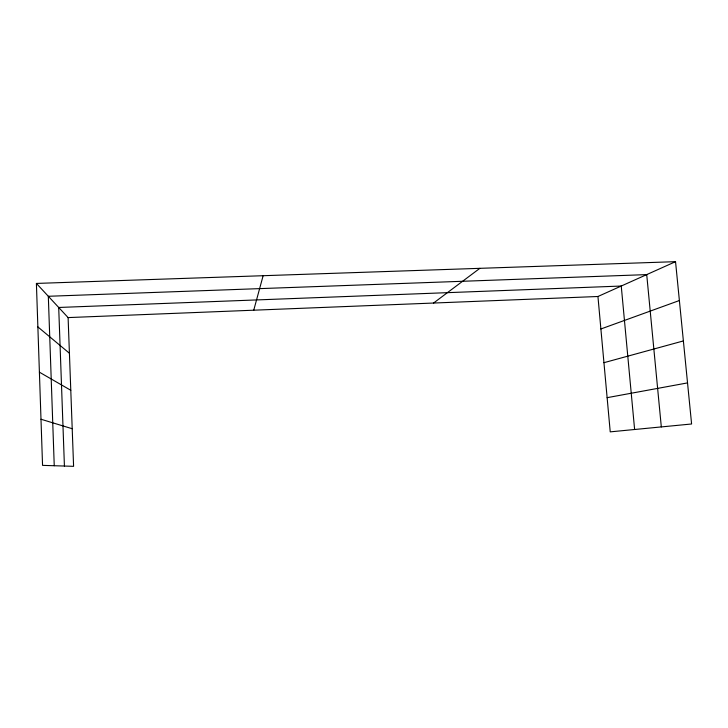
<?xml version="1.0" encoding="UTF-8"?>
<svg xmlns="http://www.w3.org/2000/svg" width="728" height="728" viewBox="0 0 728 728"><rect width="100%" height="100%" fill="white"/><g stroke="black" fill="none" stroke-linecap="round" stroke-linejoin="round"><path stroke-width="1.09" d="M253.744 310.201L263.136 275.712M433.56 303.039L479.861 268.332M597.943 296.496L675.538 261.671L691.6 423.987L610.228 431.859L597.943 296.496L68.104 317.59L36.4 283.429L675.538 261.671M600.891 328.974L679.388 300.528M603.949 362.69L683.383 340.931M607.125 397.67L687.532 382.901M40.995 419.246L72.209 428.728M39.403 372.181L70.789 390.281M37.874 326.918L69.415 353.244M661.315 426.917L646.719 274.611L48.321 296.278L54.245 465.729M634.616 429.502L621.248 286.04L58.704 307.471L64.419 466.047M68.104 317.59L73.592 466.33L42.552 465.365L36.4 283.429"/></g></svg>
